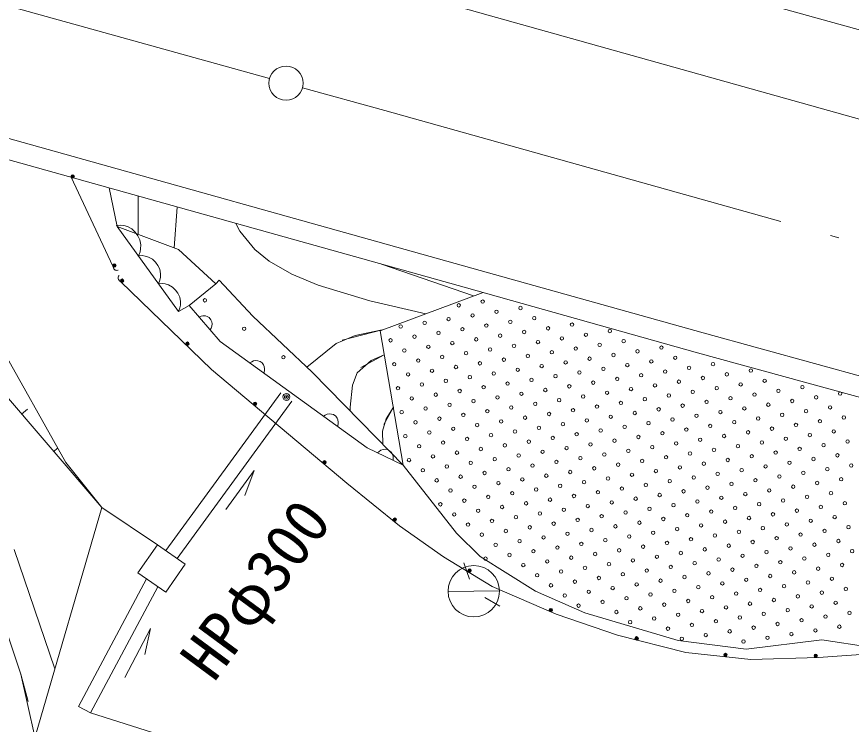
# Model space of a CAD drawing. Units: millimetres, scale not verified. Extents: x 40000 to 680000, y 20000 to 380000.
# Drawn here: x 252022 to 276373, y 266190 to 286834 of the extents above; entities that cross this region are included whole.
import ezdxf
from ezdxf.enums import TextEntityAlignment as Align

# ---------------------------------------------------------------- set-up
doc = ezdxf.new("R2010")
doc.units = ezdxf.units.MM
doc.header["$LTSCALE"] = 1000
doc.linetypes.add('DASHED', pattern=[7.5, 6, -1.5])
doc.linetypes.add('LONG_DASHED_DOTTED', pattern=[15.25, 12, -1.5, 0.25, -1.5])
for name, color, linetype, lineweight in [('M-BGD', 7, 'Continuous', 13), ('M-BMK', 2, 'LONG_DASHED_DOTTED', 13), ('M-BMK-HTXT', 7, 'Continuous', 13), ('M-STR-STR1', 1, 'Continuous', 13)]:
    doc.layers.add(name, color=color, linetype=linetype, lineweight=lineweight)
doc.styles.add('ＭＳ ゴシック', font='')
doc.styles.get('ＭＳ ゴシック').set_extended_font_data('MS Gothic')

msp = doc.modelspace()

# ---------------------------------------------------------------- linework, layer by layer
at = {"layer": 'M-BGD'}
for p, q in [((270681, 288096), (283229, 284616)), ((277302, 283652), (262859, 287700)), ((250880, 283536), (265305, 279497)), ((254825, 279552), (253609, 282148)), ((254952, 280713), (254715, 281839)), ((255570, 280484), (255566, 281601)), ((256612, 280089), (256707, 281281)), ((258536, 280572), (258411, 280804)), ((255056, 280756), (254928, 280746)), ((256742, 280041), (254952, 280713)), ((254952, 280713), (256740, 278230)), ((255148, 280741), (255056, 280756)), ((255253, 280709), (255148, 280741)), ((255384, 280640), (255253, 280709)), ((255479, 280546), (255384, 280640)), ((255556, 280439), (255479, 280546)), ((258968, 280044), (258536, 280572)), ((255615, 280319), (255556, 280439)), ((255639, 280173), (255615, 280319)), ((247952, 280134), (254507, 272517)), ((255622, 279971), (255637, 280063)), ((255637, 280063), (255639, 280173)), ((259386, 279706), (258968, 280044)), ((255571, 279853), (255622, 279971)), ((255687, 279863), (255571, 279853)), ((255771, 279849), (255687, 279863)), ((255867, 279819), (255771, 279849)), ((255985, 279757), (255867, 279819)), ((257832, 279039), (256742, 280041)), ((256072, 279671), (255985, 279757)), ((256142, 279574), (256072, 279671)), ((256196, 279465), (256142, 279574)), ((260049, 279321), (259386, 279706)), ((265353, 278687), (262665, 279613)), ((254846, 279507), (254825, 279552)), ((254859, 279478), (254846, 279507)), ((254879, 279456), (254859, 279478)), ((254898, 279443), (254879, 279456)), ((254924, 279434), (254898, 279443)), ((254948, 279431), (254924, 279434)), ((254973, 279434), (254948, 279431)), ((254987, 279441), (254973, 279434)), ((256217, 279333), (256196, 279465)), ((256215, 279233), (256217, 279333)), ((260813, 278999), (260049, 279321)), ((265305, 279497), (272046, 277608)), ((254979, 279215), (254981, 279235)), ((254982, 279195), (254979, 279215)), ((254981, 279235), (254989, 279260)), ((254991, 279170), (254982, 279195)), ((254989, 279260), (255000, 279277)), ((255002, 279153), (254991, 279170)), ((255000, 279277), (255008, 279286)), ((255025, 279131), (255002, 279153)), ((255061, 279096), (255025, 279131)), ((257708, 276543), (255061, 279096)), ((256156, 279042), (256202, 279149)), ((256202, 279149), (256215, 279233)), ((257932, 279143), (257832, 279039)), ((258916, 278095), (257932, 279143)), ((256272, 279051), (256156, 279042)), ((256356, 279038), (256272, 279051)), ((256451, 279008), (256356, 279038)), ((256570, 278946), (256451, 279008)), ((256656, 278860), (256570, 278946)), ((256726, 278763), (256656, 278860)), ((257053, 278408), (257832, 279039)), ((262326, 278545), (260813, 278999)), ((256780, 278654), (256726, 278763)), ((256802, 278521), (256780, 278654)), ((262624, 277673), (265630, 278783)), ((253453, 273826), (250849, 278470)), ((257053, 278408), (256740, 278230)), ((256786, 278337), (256800, 278421)), ((256800, 278421), (256802, 278521)), ((257956, 277362), (257053, 278408)), ((263959, 278165), (262326, 278545)), ((256740, 278230), (256786, 278337)), ((257400, 278098), (257341, 278074)), ((257457, 278108), (257400, 278098)), ((257527, 278103), (257457, 278108)), ((257583, 278085), (257527, 278103)), ((260645, 276464), (258916, 278095)), ((257637, 278053), (257583, 278085)), ((257690, 277992), (257637, 278053)), ((257714, 277934), (257690, 277992)), ((257724, 277876), (257714, 277934)), ((257719, 277806), (257724, 277876)), ((257668, 277696), (257700, 277750)), ((257700, 277750), (257719, 277806)), ((262689, 277701), (261520, 277393)), ((262689, 277701), (261897, 277535)), ((263301, 273745), (262624, 277673)), ((272046, 277608), (281714, 274943)), ((261897, 277535), (261344, 277301)), ((262250, 274251), (257956, 277362)), ((261344, 277301), (260488, 276611)), ((262747, 276970), (262067, 276595)), ((262747, 276970), (262362, 276804)), ((258879, 276768), (258827, 276731)), ((258932, 276791), (258879, 276768)), ((259002, 276802), (258932, 276791)), ((259060, 276797), (259002, 276802)), ((259121, 276778), (259060, 276797)), ((259185, 276731), (259121, 276778)), ((259222, 276680), (259185, 276731)), ((259245, 276626), (259222, 276680)), ((262362, 276804), (261954, 276447)), ((261653, 273221), (257708, 276543)), ((259232, 276438), (259251, 276498)), ((259256, 276556), (259245, 276626)), ((259251, 276498), (259256, 276556)), ((262510, 274561), (260645, 276464)), ((261954, 276447), (261820, 276087)), ((261820, 276087), (261753, 275443)), ((261753, 275443), (261749, 275348)), ((263014, 275442), (262737, 274932)), ((263014, 275442), (262801, 275097)), ((252166, 275237), (252333, 275381)), ((261026, 275213), (260974, 275176)), ((261079, 275236), (261026, 275213)), ((261149, 275247), (261079, 275236)), ((261207, 275242), (261149, 275247)), ((261267, 275223), (261207, 275242)), ((261332, 275176), (261267, 275223)), ((261369, 275124), (261332, 275176)), ((261392, 275071), (261369, 275124)), ((261379, 274882), (261398, 274943)), ((261403, 275001), (261392, 275071)), ((261398, 274943), (261403, 275001)), ((262801, 275097), (262699, 274739)), ((262699, 274739), (262702, 274358)), ((262510, 274561), (263301, 273745)), ((253102, 274149), (253217, 274248)), ((263301, 273745), (262250, 274251)), ((262710, 274208), (262643, 274184)), ((262768, 274213), (262710, 274208)), ((262831, 274205), (262768, 274213)), ((262903, 274170), (262831, 274205)), ((262594, 274152), (262550, 274107)), ((262643, 274184), (262594, 274152)), ((262948, 274126), (262903, 274170)), ((262980, 274077), (262948, 274126)), ((263004, 274011), (262980, 274077)), ((263009, 273953), (263004, 274011)), ((253453, 273826), (254507, 272517)), ((263001, 273890), (263009, 273953)), ((264851, 271765), (263301, 273745)), ((258119, 272452), (258955, 273595)), ((258955, 273595), (258682, 272866)), ((254039, 273061), (254048, 273069)), ((263193, 271983), (261653, 273221)), ((254507, 272517), (252566, 265859)), ((254507, 272517), (256128, 271426)), ((264477, 271080), (263193, 271983)), ((265540, 271086), (264851, 271765)), ((251943, 271285), (253133, 267804)), ((256128, 271426), (255558, 270606)), ((256940, 270862), (256128, 271426)), ((265899, 270213), (264477, 271080)), ((267154, 270075), (265540, 271086)), ((251027, 270974), (252143, 267656)), ((251027, 270974), (252143, 267656)), ((256370, 270042), (256940, 270862)), ((265232, 270427), (265064, 270897)), ((255558, 270606), (256370, 270042)), ((255812, 270430), (253826, 266708)), ((256143, 270200), (254179, 266520)), ((264608, 270065), (266108, 270082)), ((267759, 269400), (265899, 270213)), ((268596, 269446), (267154, 270075)), ((265683, 269887), (266117, 269639)), ((269548, 268787), (267759, 269400)), ((271318, 268635), (268596, 269446)), ((255175, 267557), (255928, 268986)), ((255928, 268986), (255764, 268224)), ((271541, 268283), (269548, 268787)), ((273307, 268384), (271318, 268635)), ((275510, 268652), (273307, 268384)), ((277243, 268387), (275510, 268652)), ((273440, 268085), (271541, 268283)), ((275413, 268138), (273440, 268085)), ((277978, 268324), (275413, 268138)), ((252143, 267656), (252553, 265823)), ((252143, 267656), (252354, 266853)), ((253826, 266708), (254179, 266520)), ((254179, 266520), (256600, 265752))]:
    msp.add_line(p, q, dxfattribs=at)
at = {"layer": 'M-BGD', "linetype": 'DASHED'}
for p, q in [((256371, 271257), (259730, 275857)), ((256700, 271029), (260053, 275621))]:
    msp.add_line(p, q, dxfattribs=at)
at = {"layer": 'M-BGD'}
for centre, radius in [((253655, 282170), 50), ((253655, 282170), 30), ((253655, 282170), 10), ((254870, 279574), 50), ((254870, 279574), 30), ((254870, 279574), 10), ((255096, 279132), 50), ((255096, 279132), 30), ((255096, 279132), 10), ((257514, 278559), 50), ((264919, 278414), 50), ((265618, 278522), 50), ((266720, 278334), 50), ((265322, 278118), 50), ((266021, 278226), 50), ((263924, 277903), 50), ((264623, 278011), 50), ((265725, 277823), 50), ((266424, 277931), 50), ((267123, 278038), 50), ((268225, 277851), 50), ((258659, 277729), 50), ((263226, 277795), 50), ((264328, 277607), 50), ((265027, 277715), 50), ((266828, 277635), 50), ((267526, 277743), 50), ((269327, 277663), 50), ((262930, 277392), 50), ((263629, 277499), 50), ((265430, 277420), 50), ((266129, 277527), 50), ((267231, 277340), 50), ((267930, 277447), 50), ((268629, 277555), 50), ((269731, 277367), 50), ((257002, 277294), 50), ((257002, 277294), 30), ((257002, 277294), 10), ((263333, 277096), 50), ((264032, 277204), 50), ((264731, 277312), 50), ((265833, 277124), 50), ((266532, 277232), 50), ((268333, 277152), 50), ((269032, 277260), 50), ((270134, 277072), 50), ((270833, 277180), 50), ((259804, 276899), 50), ((264436, 276908), 50), ((265134, 277016), 50), ((266237, 276828), 50), ((266935, 276936), 50), ((267634, 277044), 50), ((268736, 276856), 50), ((269435, 276964), 50), ((271236, 276884), 50), ((263038, 276693), 50), ((263737, 276801), 50), ((264839, 276613), 50), ((265538, 276721), 50), ((267339, 276641), 50), ((268038, 276748), 50), ((269839, 276669), 50), ((270537, 276776), 50), ((271640, 276589), 50), ((272338, 276696), 50), ((263441, 276397), 50), ((264140, 276505), 50), ((265941, 276425), 50), ((266640, 276533), 50), ((267742, 276345), 50), ((268441, 276453), 50), ((269140, 276561), 50), ((270242, 276373), 50), ((270941, 276481), 50), ((272742, 276401), 50), ((273441, 276509), 50), ((263844, 276102), 50), ((264543, 276210), 50), ((265242, 276317), 50), ((266344, 276130), 50), ((267043, 276237), 50), ((268844, 276157), 50), ((269543, 276265), 50), ((271344, 276185), 50), ((272043, 276293), 50), ((273145, 276105), 50), ((273844, 276213), 50), ((263146, 275994), 50), ((264947, 275914), 50), ((265645, 276022), 50), ((267446, 275942), 50), ((268145, 276050), 50), ((269247, 275862), 50), ((269946, 275970), 50), ((270645, 276077), 50), ((271747, 275890), 50), ((272446, 275997), 50), ((274247, 275918), 50), ((274946, 276025), 50), ((259891, 275739), 100), ((259891, 275739), 60), ((259891, 275739), 20), ((263549, 275698), 50), ((264248, 275806), 50), ((265350, 275619), 50), ((266049, 275726), 50), ((266748, 275834), 50), ((267850, 275646), 50), ((268549, 275754), 50), ((270350, 275674), 50), ((271048, 275782), 50), ((272849, 275702), 50), ((273548, 275810), 50), ((274650, 275622), 50), ((275349, 275730), 50), ((276048, 275838), 50), ((258978, 275539), 50), ((258978, 275539), 30), ((258978, 275539), 10), ((263952, 275403), 50), ((264651, 275511), 50), ((266452, 275431), 50), ((267151, 275539), 50), ((268952, 275459), 50), ((269651, 275566), 50), ((270753, 275379), 50), ((271452, 275486), 50), ((272151, 275594), 50), ((273253, 275406), 50), ((273952, 275514), 50), ((275753, 275434), 50), ((263253, 275295), 50), ((265054, 275215), 50), ((265753, 275323), 50), ((266855, 275135), 50), ((267554, 275243), 50), ((268253, 275351), 50), ((269355, 275163), 50), ((270054, 275271), 50), ((271855, 275191), 50), ((272554, 275299), 50), ((274355, 275219), 50), ((275054, 275326), 50), ((276156, 275139), 50), ((263657, 275000), 50), ((264356, 275107), 50), ((265458, 274920), 50), ((266157, 275027), 50), ((267958, 274947), 50), ((268656, 275055), 50), ((270457, 274975), 50), ((271156, 275083), 50), ((272258, 274895), 50), ((272957, 275003), 50), ((273656, 275111), 50), ((274758, 274923), 50), ((275457, 275031), 50), ((264060, 274704), 50), ((264759, 274812), 50), ((266560, 274732), 50), ((267259, 274840), 50), ((268361, 274652), 50), ((269060, 274760), 50), ((269759, 274868), 50), ((270861, 274680), 50), ((271560, 274788), 50), ((273361, 274708), 50), ((274059, 274815), 50), ((275860, 274735), 50), ((263361, 274596), 50), ((264463, 274409), 50), ((265162, 274516), 50), ((265861, 274624), 50), ((266963, 274436), 50), ((267662, 274544), 50), ((269463, 274464), 50), ((270162, 274572), 50), ((271963, 274492), 50), ((272662, 274600), 50), ((273764, 274412), 50), ((274463, 274520), 50), ((275162, 274628), 50), ((276264, 274440), 50), ((263764, 274301), 50), ((265565, 274221), 50), ((266264, 274329), 50), ((268065, 274249), 50), ((268764, 274356), 50), ((269866, 274169), 50), ((270565, 274276), 50), ((271264, 274384), 50), ((272366, 274196), 50), ((273065, 274304), 50), ((274866, 274224), 50), ((275565, 274332), 50), ((264168, 274005), 50), ((264867, 274113), 50), ((265969, 273925), 50), ((266668, 274033), 50), ((267366, 274141), 50), ((268469, 273953), 50), ((269167, 274061), 50), ((270968, 273981), 50), ((271667, 274089), 50), ((273468, 274009), 50), ((274167, 274117), 50), ((275269, 273929), 50), ((275968, 274037), 50), ((261003, 273834), 50), ((261003, 273834), 30), ((261003, 273834), 10), ((263469, 273897), 50), ((264571, 273710), 50), ((265270, 273818), 50), ((267071, 273738), 50), ((267770, 273845), 50), ((269571, 273765), 50), ((270270, 273873), 50), ((271372, 273685), 50), ((272071, 273793), 50), ((272769, 273901), 50), ((273872, 273713), 50), ((274570, 273821), 50), ((276371, 273741), 50), ((263872, 273602), 50), ((265673, 273522), 50), ((266372, 273630), 50), ((267474, 273442), 50), ((268173, 273550), 50), ((268872, 273658), 50), ((269974, 273470), 50), ((270673, 273578), 50), ((272474, 273498), 50), ((273173, 273605), 50), ((274275, 273418), 50), ((274974, 273525), 50), ((275673, 273633), 50), ((264276, 273306), 50), ((264974, 273414), 50), ((266077, 273226), 50), ((266775, 273334), 50), ((268576, 273254), 50), ((269275, 273362), 50), ((270377, 273174), 50), ((271076, 273282), 50), ((271775, 273390), 50), ((272877, 273202), 50), ((273576, 273310), 50), ((275377, 273230), 50), ((276076, 273338), 50), ((264679, 273011), 50), ((265378, 273119), 50), ((266480, 272931), 50), ((267179, 273039), 50), ((267878, 273146), 50), ((268980, 272959), 50), ((269679, 273067), 50), ((271480, 272987), 50), ((272178, 273094), 50), ((273979, 273014), 50), ((274678, 273122), 50), ((275780, 272934), 50), ((265082, 272715), 50), ((265781, 272823), 50), ((267582, 272743), 50), ((268281, 272851), 50), ((270082, 272771), 50), ((270781, 272879), 50), ((271883, 272691), 50), ((272582, 272799), 50), ((273281, 272907), 50), ((274383, 272719), 50), ((275082, 272827), 50), ((264383, 272608), 50), ((266184, 272528), 50), ((266883, 272635), 50), ((267985, 272448), 50), ((268684, 272555), 50), ((269383, 272663), 50), ((270485, 272475), 50), ((271184, 272583), 50), ((272985, 272503), 50), ((273684, 272611), 50), ((275485, 272531), 50), ((276184, 272639), 50), ((264787, 272312), 50), ((265486, 272420), 50), ((266588, 272232), 50), ((267287, 272340), 50), ((269088, 272260), 50), ((269786, 272368), 50), ((271587, 272288), 50), ((272286, 272395), 50), ((273388, 272208), 50), ((274087, 272316), 50), ((274786, 272423), 50), ((275888, 272236), 50), ((263053, 272160), 50), ((263053, 272160), 30), ((263053, 272160), 10), ((265190, 272017), 50), ((265889, 272124), 50), ((267690, 272044), 50), ((268389, 272152), 50), ((269491, 271964), 50), ((270190, 272072), 50), ((270889, 272180), 50), ((271991, 271992), 50), ((272690, 272100), 50), ((274491, 272020), 50), ((275189, 272128), 50), ((265593, 271721), 50), ((266292, 271829), 50), ((266991, 271937), 50), ((268093, 271749), 50), ((268792, 271857), 50), ((270593, 271777), 50), ((271292, 271884), 50), ((273093, 271804), 50), ((273792, 271912), 50), ((274894, 271724), 50), ((275593, 271832), 50), ((276292, 271940), 50), ((266695, 271533), 50), ((267394, 271641), 50), ((269195, 271561), 50), ((269894, 271669), 50), ((270996, 271481), 50), ((271695, 271589), 50), ((272394, 271697), 50), ((273496, 271509), 50), ((274195, 271617), 50), ((275996, 271537), 50), ((265997, 271425), 50), ((267099, 271238), 50), ((267798, 271345), 50), ((268496, 271453), 50), ((269599, 271266), 50), ((270297, 271373), 50), ((272098, 271293), 50), ((272797, 271401), 50), ((274598, 271321), 50), ((275297, 271429), 50), ((276399, 271241), 50), ((265701, 271022), 50), ((266400, 271130), 50), ((268201, 271050), 50), ((268900, 271158), 50), ((270701, 271078), 50), ((271400, 271186), 50), ((272502, 270998), 50), ((273201, 271106), 50), ((273899, 271213), 50), ((275002, 271026), 50), ((275700, 271133), 50), ((265358, 270073), 750), ((266803, 270834), 50), ((267502, 270942), 50), ((268604, 270754), 50), ((269303, 270862), 50), ((270002, 270970), 50), ((271104, 270782), 50), ((271803, 270890), 50), ((273604, 270810), 50), ((274303, 270918), 50), ((276104, 270838), 50), ((265236, 270676), 50), ((265236, 270676), 30), ((265236, 270676), 10), ((267207, 270539), 50), ((267905, 270647), 50), ((269706, 270567), 50), ((270405, 270674), 50), ((272206, 270594), 50), ((272905, 270702), 50), ((274007, 270515), 50), ((274706, 270622), 50), ((275405, 270730), 50), ((268309, 270351), 50), ((269008, 270459), 50), ((270110, 270271), 50), ((270809, 270379), 50), ((271507, 270487), 50), ((272610, 270299), 50), ((273308, 270407), 50), ((275109, 270327), 50), ((275808, 270435), 50), ((267610, 270243), 50), ((268712, 270056), 50), ((269411, 270163), 50), ((271212, 270083), 50), ((271911, 270191), 50), ((273712, 270111), 50), ((274411, 270219), 50), ((275513, 270031), 50), ((276212, 270139), 50), ((268013, 269948), 50), ((269814, 269868), 50), ((270513, 269976), 50), ((271615, 269788), 50), ((272314, 269896), 50), ((273013, 270003), 50), ((274115, 269816), 50), ((274814, 269923), 50), ((267605, 269522), 50), ((268416, 269652), 50), ((269115, 269760), 50), ((270217, 269572), 50), ((270916, 269680), 50), ((272717, 269600), 50), ((273416, 269708), 50), ((275217, 269628), 50), ((275916, 269736), 50), ((267605, 269522), 30), ((267605, 269522), 10), ((269519, 269465), 50), ((271320, 269385), 50), ((272018, 269492), 50), ((273121, 269305), 50), ((273819, 269412), 50), ((274518, 269520), 50), ((275620, 269332), 50), ((276319, 269440), 50), ((269922, 269169), 50), ((270621, 269277), 50), ((271723, 269089), 50), ((272422, 269197), 50), ((274223, 269117), 50), ((274922, 269225), 50), ((276024, 269037), 50), ((271024, 268981), 50), ((272126, 268793), 50), ((272825, 268901), 50), ((273524, 269009), 50), ((274626, 268821), 50), ((275325, 268929), 50), ((270110, 268697), 50), ((270110, 268697), 30), ((270110, 268697), 10), ((271427, 268686), 50), ((273228, 268606), 50), ((273927, 268714), 50), ((272699, 268212), 50), ((272699, 268212), 30), ((272699, 268212), 10), ((275335, 268186), 50), ((275335, 268186), 30), ((275335, 268186), 10)]:
    msp.add_circle(centre, radius, dxfattribs=at)
at = {"layer": 'M-BMK'}
for p, q in [((248307, 288103), (259399, 285028)), ((260363, 284761), (262765, 284095)), ((262765, 284095), (277169, 280056))]:
    msp.add_line(p, q, dxfattribs=at)
at = {"layer": 'M-BMK', "linetype": 'Continuous'}
msp.add_circle((259881, 284894), 500, dxfattribs=at)
at = {"layer": 'M-STR-STR1'}
for p, q in [((250722, 282957), (265143, 278920)), ((265143, 278920), (271887, 277029)), ((271887, 277029), (281560, 274363))]:
    msp.add_line(p, q, dxfattribs=at)

# ---------------------------------------------------------------- texts
at = {"layer": 'M-BMK-HTXT', "style": 'ＭＳ ゴシック'}
msp.add_text('HPφ300', height=1320, rotation=53.6, dxfattribs=at).set_placement((258095, 267151), align=Align.BOTTOM_LEFT)

doc.saveas('drawing.dxf')
